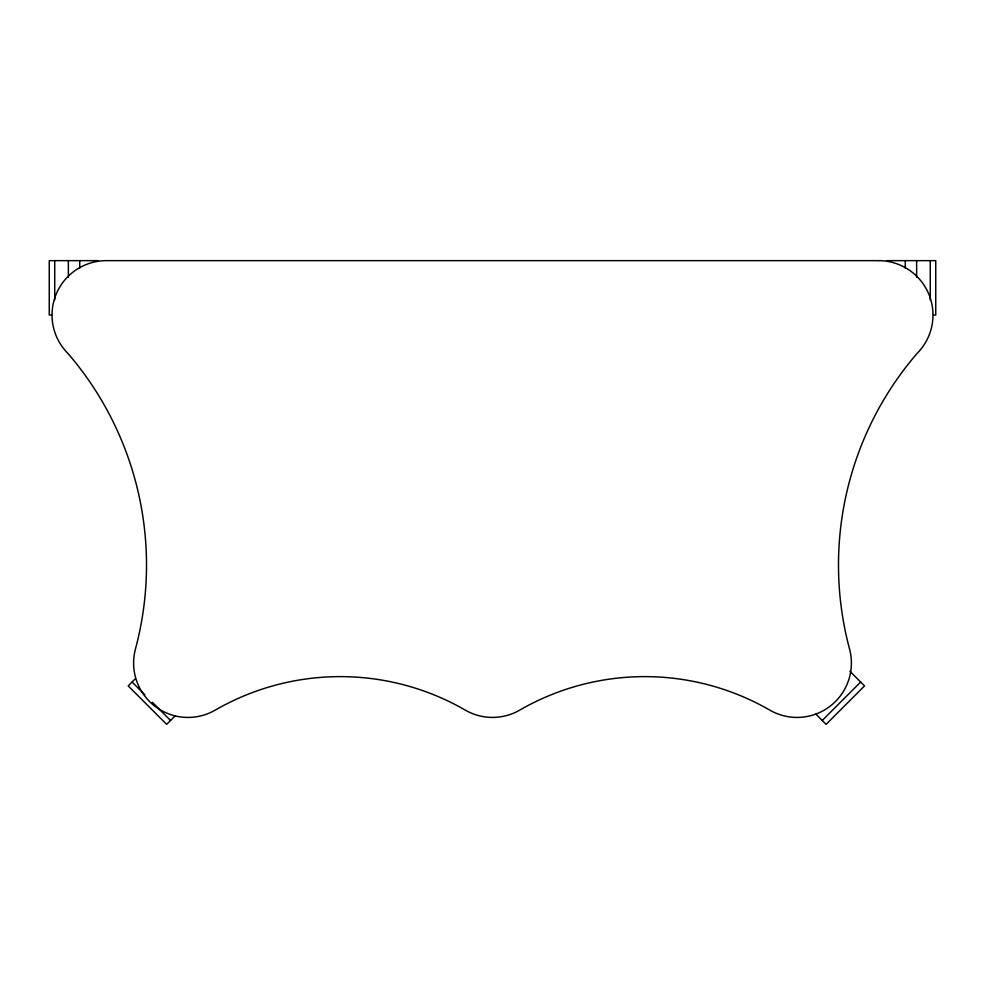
<?xml version="1.0" encoding="UTF-8"?>
<svg xmlns="http://www.w3.org/2000/svg" width="985" height="985" viewBox="0 0 985 985"><rect width="100%" height="100%" fill="white"/><g stroke="black" fill="none" stroke-linecap="round" stroke-linejoin="round"><path stroke-width="1.48" d="M135.056 679.047L128.198 685.905L166.65 724.357L174.948 716.058M822.216 720.478L860.668 682.026M98.389 260.643L49.25 260.643L49.25 315.028L51.565 315.028M886.611 260.643L935.75 260.643L935.75 315.028L933.435 315.028M849.907 671.265L864.547 685.905L826.095 724.357L815.691 713.94M132.076 682.026L144.894 694.844M152.367 702.317L170.528 720.478M930.271 260.643L930.271 299.92M916.641 260.643L916.641 277.265M905.277 260.643L905.277 268.203M79.723 260.643L79.723 268.203M68.359 260.643L68.359 277.265M54.729 260.643L54.729 299.92M878.583 260.643L106.417 260.643A54.372 54.372 0 0 0 67.965 353.48A324.237 324.237 0 0 1 135.462 648.967A54.372 54.372 0 0 0 215.173 710.136A250.141 250.141 0 0 1 465.314 710.136A54.372 54.372 0 0 0 519.686 710.136A250.141 250.141 0 0 1 769.827 710.136A54.372 54.372 0 0 0 849.538 648.967A324.237 324.237 0 0 1 917.035 353.48A54.372 54.372 0 0 0 878.583 260.643"/></g></svg>
